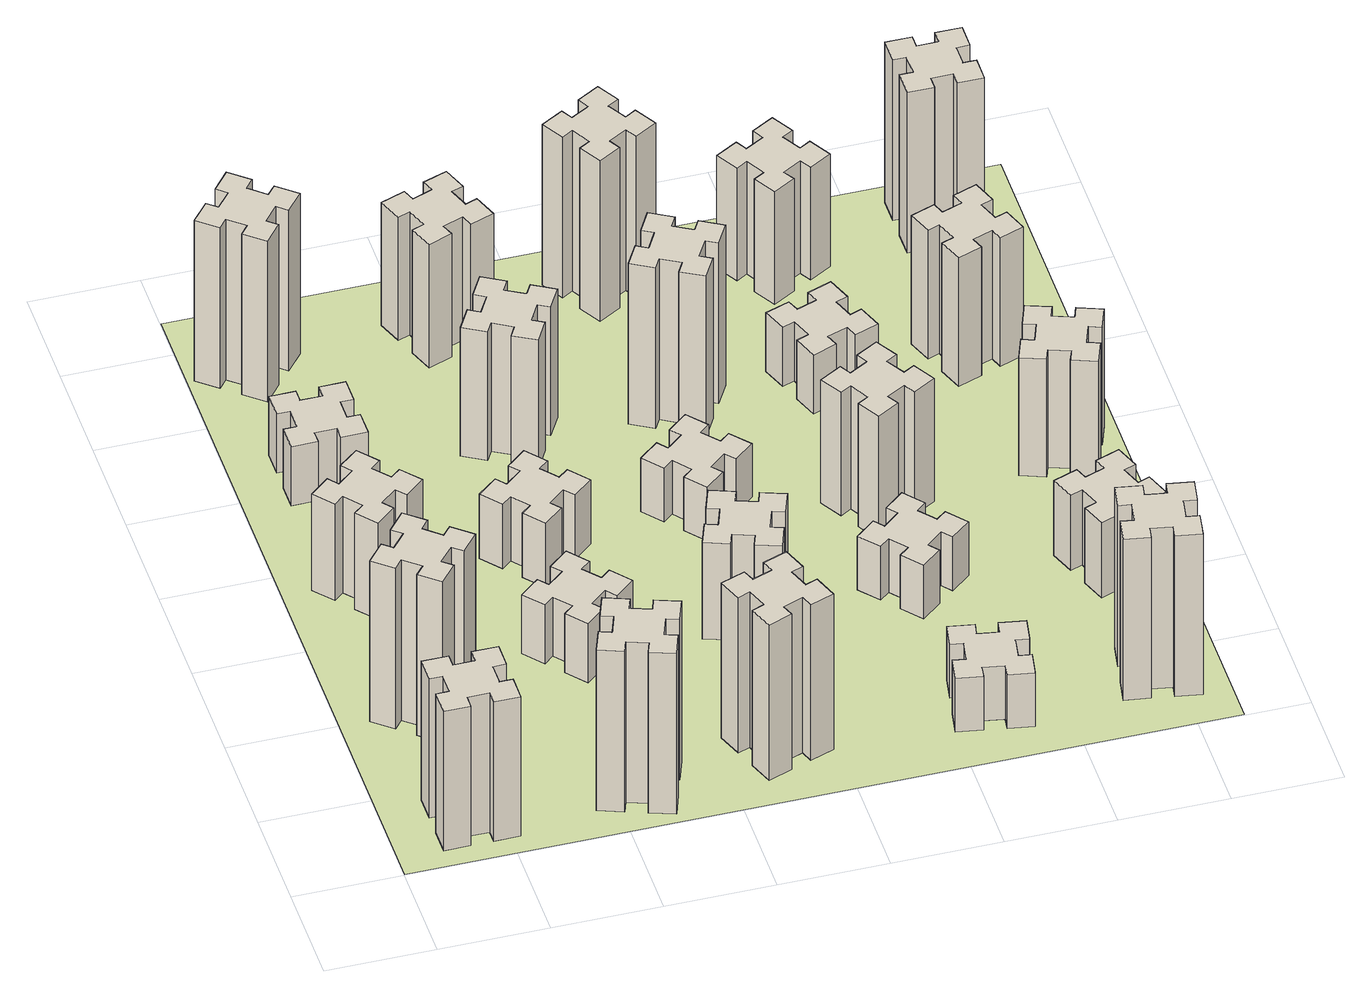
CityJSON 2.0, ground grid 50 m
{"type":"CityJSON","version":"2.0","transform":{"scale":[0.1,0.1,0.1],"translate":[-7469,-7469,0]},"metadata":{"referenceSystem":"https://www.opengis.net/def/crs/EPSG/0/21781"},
"CityObjects":{
"building1":{"type":"Building","attributes":{"class":"1000","function":"1000","usage":"1000","yearOfConstruction":2016,"roofType":"1000","measuredHeight":78,"storeysAboveGround":30,"storeysBelowGround":0},"geometry":[{"type":"Solid","lod":"1","boundaries":[[[[0,1,2,3,4,5,6,7,8,9,10,11,12,13,14,15,16,17,18,19]],[[17,16,20,21]],[[16,15,22,20]],[[15,14,23,22]],[[14,13,24,23]],[[13,12,25,24]],[[12,11,26,25]],[[11,10,27,26]],[[10,9,28,27]],[[9,8,29,28]],[[8,7,30,29]],[[7,6,31,30]],[[6,5,32,31]],[[5,4,33,32]],[[4,3,34,33]],[[3,2,35,34]],[[2,1,36,35]],[[1,0,37,36]],[[0,19,38,37]],[[19,18,39,38]],[[18,17,21,39]],[[24,25,26,27,28,29,30,31,32,33,34,35,36,37,38,39,21,20,22,23]]]]}]},
"building2":{"type":"Building","attributes":{"class":"1000","function":"1000","usage":"1000","yearOfConstruction":2016,"roofType":"1000","measuredHeight":90,"storeysAboveGround":30,"storeysBelowGround":0},"geometry":[{"type":"Solid","lod":"1","boundaries":[[[[40,41,42,43,44,45,46,47,48,49,50,51,52,53,54,55,56,57,58,59]],[[57,56,60,61]],[[56,55,62,60]],[[55,54,63,62]],[[54,53,64,63]],[[53,52,65,64]],[[52,51,66,65]],[[51,50,67,66]],[[50,49,68,67]],[[49,48,69,68]],[[48,47,70,69]],[[47,46,71,70]],[[46,45,72,71]],[[45,44,73,72]],[[44,43,74,73]],[[43,42,75,74]],[[42,41,76,75]],[[41,40,77,76]],[[40,59,78,77]],[[59,58,79,78]],[[58,57,61,79]],[[64,65,66,67,68,69,70,71,72,73,74,75,76,77,78,79,61,60,62,63]]]]}]},
"building3":{"type":"Building","attributes":{"class":"1000","function":"1000","usage":"1000","yearOfConstruction":2016,"roofType":"1000","measuredHeight":54,"storeysAboveGround":30,"storeysBelowGround":0},"geometry":[{"type":"Solid","lod":"1","boundaries":[[[[80,81,82,83,84,85,86,87,88,89,90,91,92,93,94,95,96,97,98,99]],[[97,96,100,101]],[[96,95,102,100]],[[95,94,103,102]],[[94,93,104,103]],[[93,92,105,104]],[[92,91,106,105]],[[91,90,107,106]],[[90,89,108,107]],[[89,88,109,108]],[[88,87,110,109]],[[87,86,111,110]],[[86,85,112,111]],[[85,84,113,112]],[[84,83,114,113]],[[83,82,115,114]],[[82,81,116,115]],[[81,80,117,116]],[[80,99,118,117]],[[99,98,119,118]],[[98,97,101,119]],[[104,105,106,107,108,109,110,111,112,113,114,115,116,117,118,119,101,100,102,103]]]]}]},
"building4":{"type":"Building","attributes":{"class":"1000","function":"1000","usage":"1000","yearOfConstruction":2016,"roofType":"1000","measuredHeight":33,"storeysAboveGround":30,"storeysBelowGround":0},"geometry":[{"type":"Solid","lod":"1","boundaries":[[[[120,121,122,123,124,125,126,127,128,129,130,131,132,133,134,135,136,137,138,139]],[[137,136,140,141]],[[136,135,142,140]],[[135,134,143,142]],[[134,133,144,143]],[[133,132,145,144]],[[132,131,146,145]],[[131,130,147,146]],[[130,129,148,147]],[[129,128,149,148]],[[128,127,150,149]],[[127,126,151,150]],[[126,125,152,151]],[[125,124,153,152]],[[124,123,154,153]],[[123,122,155,154]],[[122,121,156,155]],[[121,120,157,156]],[[120,139,158,157]],[[139,138,159,158]],[[138,137,141,159]],[[144,145,146,147,148,149,150,151,152,153,154,155,156,157,158,159,141,140,142,143]]]]}]},
"building5":{"type":"Building","attributes":{"class":"1000","function":"1000","usage":"1000","yearOfConstruction":2016,"roofType":"1000","measuredHeight":90,"storeysAboveGround":30,"storeysBelowGround":0},"geometry":[{"type":"Solid","lod":"1","boundaries":[[[[160,161,162,163,164,165,166,167,168,169,170,171,172,173,174,175,176,177,178,179]],[[177,176,180,181]],[[176,175,182,180]],[[175,174,183,182]],[[174,173,184,183]],[[173,172,185,184]],[[172,171,186,185]],[[171,170,187,186]],[[170,169,188,187]],[[169,168,189,188]],[[168,167,190,189]],[[167,166,191,190]],[[166,165,192,191]],[[165,164,193,192]],[[164,163,194,193]],[[163,162,195,194]],[[162,161,196,195]],[[161,160,197,196]],[[160,179,198,197]],[[179,178,199,198]],[[178,177,181,199]],[[184,185,186,187,188,189,190,191,192,193,194,195,196,197,198,199,181,180,182,183]]]]}]},
"building6":{"type":"Building","attributes":{"class":"1000","function":"1000","usage":"1000","yearOfConstruction":2016,"roofType":"1000","measuredHeight":90,"storeysAboveGround":30,"storeysBelowGround":0},"geometry":[{"type":"Solid","lod":"1","boundaries":[[[[200,201,202,203,204,205,206,207,208,209,210,211,212,213,214,215,216,217,218,219]],[[217,216,220,221]],[[216,215,222,220]],[[215,214,223,222]],[[214,213,224,223]],[[213,212,225,224]],[[212,211,226,225]],[[211,210,227,226]],[[210,209,228,227]],[[209,208,229,228]],[[208,207,230,229]],[[207,206,231,230]],[[206,205,232,231]],[[205,204,233,232]],[[204,203,234,233]],[[203,202,235,234]],[[202,201,236,235]],[[201,200,237,236]],[[200,219,238,237]],[[219,218,239,238]],[[218,217,221,239]],[[224,225,226,227,228,229,230,231,232,233,234,235,236,237,238,239,221,220,222,223]]]]}]},
"building7":{"type":"Building","attributes":{"class":"1000","function":"1000","usage":"1000","yearOfConstruction":2016,"roofType":"1000","measuredHeight":33,"storeysAboveGround":30,"storeysBelowGround":0},"geometry":[{"type":"Solid","lod":"1","boundaries":[[[[240,241,242,243,244,245,246,247,248,249,250,251,252,253,254,255,256,257,258,259]],[[257,256,260,261]],[[256,255,262,260]],[[255,254,263,262]],[[254,253,264,263]],[[253,252,265,264]],[[252,251,266,265]],[[251,250,267,266]],[[250,249,268,267]],[[249,248,269,268]],[[248,247,270,269]],[[247,246,271,270]],[[246,245,272,271]],[[245,244,273,272]],[[244,243,274,273]],[[243,242,275,274]],[[242,241,276,275]],[[241,240,277,276]],[[240,259,278,277]],[[259,258,279,278]],[[258,257,261,279]],[[264,265,266,267,268,269,270,271,272,273,274,275,276,277,278,279,261,260,262,263]]]]}]},
"building8":{"type":"Building","attributes":{"class":"1000","function":"1000","usage":"1000","yearOfConstruction":2016,"roofType":"1000","measuredHeight":36,"storeysAboveGround":30,"storeysBelowGround":0},"geometry":[{"type":"Solid","lod":"1","boundaries":[[[[280,281,282,283,284,285,286,287,288,289,290,291,292,293,294,295,296,297,298,299]],[[297,296,300,301]],[[296,295,302,300]],[[295,294,303,302]],[[294,293,304,303]],[[293,292,305,304]],[[292,291,306,305]],[[291,290,307,306]],[[290,289,308,307]],[[289,288,309,308]],[[288,287,310,309]],[[287,286,311,310]],[[286,285,312,311]],[[285,284,313,312]],[[284,283,314,313]],[[283,282,315,314]],[[282,281,316,315]],[[281,280,317,316]],[[280,299,318,317]],[[299,298,319,318]],[[298,297,301,319]],[[304,305,306,307,308,309,310,311,312,313,314,315,316,317,318,319,301,300,302,303]]]]}]},
"building9":{"type":"Building","attributes":{"class":"1000","function":"1000","usage":"1000","yearOfConstruction":2016,"roofType":"1000","measuredHeight":87,"storeysAboveGround":30,"storeysBelowGround":0},"geometry":[{"type":"Solid","lod":"1","boundaries":[[[[320,321,322,323,324,325,326,327,328,329,330,331,332,333,334,335,336,337,338,339]],[[337,336,340,341]],[[336,335,342,340]],[[335,334,343,342]],[[334,333,344,343]],[[333,332,345,344]],[[332,331,346,345]],[[331,330,347,346]],[[330,329,348,347]],[[329,328,349,348]],[[328,327,350,349]],[[327,326,351,350]],[[326,325,352,351]],[[325,324,353,352]],[[324,323,354,353]],[[323,322,355,354]],[[322,321,356,355]],[[321,320,357,356]],[[320,339,358,357]],[[339,338,359,358]],[[338,337,341,359]],[[344,345,346,347,348,349,350,351,352,353,354,355,356,357,358,359,341,340,342,343]]]]}]},
"building10":{"type":"Building","attributes":{"class":"1000","function":"1000","usage":"1000","yearOfConstruction":2016,"roofType":"1000","measuredHeight":72,"storeysAboveGround":30,"storeysBelowGround":0},"geometry":[{"type":"Solid","lod":"1","boundaries":[[[[360,361,362,363,364,365,366,367,368,369,370,371,372,373,374,375,376,377,378,379]],[[377,376,380,381]],[[376,375,382,380]],[[375,374,383,382]],[[374,373,384,383]],[[373,372,385,384]],[[372,371,386,385]],[[371,370,387,386]],[[370,369,388,387]],[[369,368,389,388]],[[368,367,390,389]],[[367,366,391,390]],[[366,365,392,391]],[[365,364,393,392]],[[364,363,394,393]],[[363,362,395,394]],[[362,361,396,395]],[[361,360,397,396]],[[360,379,398,397]],[[379,378,399,398]],[[378,377,381,399]],[[384,385,386,387,388,389,390,391,392,393,394,395,396,397,398,399,381,380,382,383]]]]}]},
"building11":{"type":"Building","attributes":{"class":"1000","function":"1000","usage":"1000","yearOfConstruction":2016,"roofType":"1000","measuredHeight":69,"storeysAboveGround":30,"storeysBelowGround":0},"geometry":[{"type":"Solid","lod":"1","boundaries":[[[[400,401,402,403,404,405,406,407,408,409,410,411,412,413,414,415,416,417,418,419]],[[417,416,420,421]],[[416,415,422,420]],[[415,414,423,422]],[[414,413,424,423]],[[413,412,425,424]],[[412,411,426,425]],[[411,410,427,426]],[[410,409,428,427]],[[409,408,429,428]],[[408,407,430,429]],[[407,406,431,430]],[[406,405,432,431]],[[405,404,433,432]],[[404,403,434,433]],[[403,402,435,434]],[[402,401,436,435]],[[401,400,437,436]],[[400,419,438,437]],[[419,418,439,438]],[[418,417,421,439]],[[424,425,426,427,428,429,430,431,432,433,434,435,436,437,438,439,421,420,422,423]]]]}]},
"building12":{"type":"Building","attributes":{"class":"1000","function":"1000","usage":"1000","yearOfConstruction":2016,"roofType":"1000","measuredHeight":54,"storeysAboveGround":30,"storeysBelowGround":0},"geometry":[{"type":"Solid","lod":"1","boundaries":[[[[440,441,442,443,444,445,446,447,448,449,450,451,452,453,454,455,456,457,458,459]],[[457,456,460,461]],[[456,455,462,460]],[[455,454,463,462]],[[454,453,464,463]],[[453,452,465,464]],[[452,451,466,465]],[[451,450,467,466]],[[450,449,468,467]],[[449,448,469,468]],[[448,447,470,469]],[[447,446,471,470]],[[446,445,472,471]],[[445,444,473,472]],[[444,443,474,473]],[[443,442,475,474]],[[442,441,476,475]],[[441,440,477,476]],[[440,459,478,477]],[[459,458,479,478]],[[458,457,461,479]],[[464,465,466,467,468,469,470,471,472,473,474,475,476,477,478,479,461,460,462,463]]]]}]},
"building13":{"type":"Building","attributes":{"class":"1000","function":"1000","usage":"1000","yearOfConstruction":2016,"roofType":"1000","measuredHeight":30,"storeysAboveGround":30,"storeysBelowGround":0},"geometry":[{"type":"Solid","lod":"1","boundaries":[[[[480,481,482,483,484,485,486,487,488,489,490,491,492,493,494,495,496,497,498,499]],[[497,496,500,501]],[[496,495,502,500]],[[495,494,503,502]],[[494,493,504,503]],[[493,492,505,504]],[[492,491,506,505]],[[491,490,507,506]],[[490,489,508,507]],[[489,488,509,508]],[[488,487,510,509]],[[487,486,511,510]],[[486,485,512,511]],[[485,484,513,512]],[[484,483,514,513]],[[483,482,515,514]],[[482,481,516,515]],[[481,480,517,516]],[[480,499,518,517]],[[499,498,519,518]],[[498,497,501,519]],[[504,505,506,507,508,509,510,511,512,513,514,515,516,517,518,519,501,500,502,503]]]]}]},
"building14":{"type":"Building","attributes":{"class":"1000","function":"1000","usage":"1000","yearOfConstruction":2016,"roofType":"1000","measuredHeight":90,"storeysAboveGround":30,"storeysBelowGround":0},"geometry":[{"type":"Solid","lod":"1","boundaries":[[[[520,521,522,523,524,525,526,527,528,529,530,531,532,533,534,535,536,537,538,539]],[[537,536,540,541]],[[536,535,542,540]],[[535,534,543,542]],[[534,533,544,543]],[[533,532,545,544]],[[532,531,546,545]],[[531,530,547,546]],[[530,529,548,547]],[[529,528,549,548]],[[528,527,550,549]],[[527,526,551,550]],[[526,525,552,551]],[[525,524,553,552]],[[524,523,554,553]],[[523,522,555,554]],[[522,521,556,555]],[[521,520,557,556]],[[520,539,558,557]],[[539,538,559,558]],[[538,537,541,559]],[[544,545,546,547,548,549,550,551,552,553,554,555,556,557,558,559,541,540,542,543]]]]}]},
"building15":{"type":"Building","attributes":{"class":"1000","function":"1000","usage":"1000","yearOfConstruction":2016,"roofType":"1000","measuredHeight":30,"storeysAboveGround":30,"storeysBelowGround":0},"geometry":[{"type":"Solid","lod":"1","boundaries":[[[[560,561,562,563,564,565,566,567,568,569,570,571,572,573,574,575,576,577,578,579]],[[577,576,580,581]],[[576,575,582,580]],[[575,574,583,582]],[[574,573,584,583]],[[573,572,585,584]],[[572,571,586,585]],[[571,570,587,586]],[[570,569,588,587]],[[569,568,589,588]],[[568,567,590,589]],[[567,566,591,590]],[[566,565,592,591]],[[565,564,593,592]],[[564,563,594,593]],[[563,562,595,594]],[[562,561,596,595]],[[561,560,597,596]],[[560,579,598,597]],[[579,578,599,598]],[[578,577,581,599]],[[584,585,586,587,588,589,590,591,592,593,594,595,596,597,598,599,581,580,582,583]]]]}]},
"building16":{"type":"Building","attributes":{"class":"1000","function":"1000","usage":"1000","yearOfConstruction":2016,"roofType":"1000","measuredHeight":90,"storeysAboveGround":30,"storeysBelowGround":0},"geometry":[{"type":"Solid","lod":"1","boundaries":[[[[600,601,602,603,604,605,606,607,608,609,610,611,612,613,614,615,616,617,618,619]],[[617,616,620,621]],[[616,615,622,620]],[[615,614,623,622]],[[614,613,624,623]],[[613,612,625,624]],[[612,611,626,625]],[[611,610,627,626]],[[610,609,628,627]],[[609,608,629,628]],[[608,607,630,629]],[[607,606,631,630]],[[606,605,632,631]],[[605,604,633,632]],[[604,603,634,633]],[[603,602,635,634]],[[602,601,636,635]],[[601,600,637,636]],[[600,619,638,637]],[[619,618,639,638]],[[618,617,621,639]],[[624,625,626,627,628,629,630,631,632,633,634,635,636,637,638,639,621,620,622,623]]]]}]},
"building17":{"type":"Building","attributes":{"class":"1000","function":"1000","usage":"1000","yearOfConstruction":2016,"roofType":"1000","measuredHeight":30,"storeysAboveGround":30,"storeysBelowGround":0},"geometry":[{"type":"Solid","lod":"1","boundaries":[[[[640,641,642,643,644,645,646,647,648,649,650,651,652,653,654,655,656,657,658,659]],[[657,656,660,661]],[[656,655,662,660]],[[655,654,663,662]],[[654,653,664,663]],[[653,652,665,664]],[[652,651,666,665]],[[651,650,667,666]],[[650,649,668,667]],[[649,648,669,668]],[[648,647,670,669]],[[647,646,671,670]],[[646,645,672,671]],[[645,644,673,672]],[[644,643,674,673]],[[643,642,675,674]],[[642,641,676,675]],[[641,640,677,676]],[[640,659,678,677]],[[659,658,679,678]],[[658,657,661,679]],[[664,665,666,667,668,669,670,671,672,673,674,675,676,677,678,679,661,660,662,663]]]]}]},
"building18":{"type":"Building","attributes":{"class":"1000","function":"1000","usage":"1000","yearOfConstruction":2016,"roofType":"1000","measuredHeight":69,"storeysAboveGround":30,"storeysBelowGround":0},"geometry":[{"type":"Solid","lod":"1","boundaries":[[[[680,681,682,683,684,685,686,687,688,689,690,691,692,693,694,695,696,697,698,699]],[[697,696,700,701]],[[696,695,702,700]],[[695,694,703,702]],[[694,693,704,703]],[[693,692,705,704]],[[692,691,706,705]],[[691,690,707,706]],[[690,689,708,707]],[[689,688,709,708]],[[688,687,710,709]],[[687,686,711,710]],[[686,685,712,711]],[[685,684,713,712]],[[684,683,714,713]],[[683,682,715,714]],[[682,681,716,715]],[[681,680,717,716]],[[680,699,718,717]],[[699,698,719,718]],[[698,697,701,719]],[[704,705,706,707,708,709,710,711,712,713,714,715,716,717,718,719,701,700,702,703]]]]}]},
"building19":{"type":"Building","attributes":{"class":"1000","function":"1000","usage":"1000","yearOfConstruction":2016,"roofType":"1000","measuredHeight":33,"storeysAboveGround":30,"storeysBelowGround":0},"geometry":[{"type":"Solid","lod":"1","boundaries":[[[[720,721,722,723,724,725,726,727,728,729,730,731,732,733,734,735,736,737,738,739]],[[737,736,740,741]],[[736,735,742,740]],[[735,734,743,742]],[[734,733,744,743]],[[733,732,745,744]],[[732,731,746,745]],[[731,730,747,746]],[[730,729,748,747]],[[729,728,749,748]],[[728,727,750,749]],[[727,726,751,750]],[[726,725,752,751]],[[725,724,753,752]],[[724,723,754,753]],[[723,722,755,754]],[[722,721,756,755]],[[721,720,757,756]],[[720,739,758,757]],[[739,738,759,758]],[[738,737,741,759]],[[744,745,746,747,748,749,750,751,752,753,754,755,756,757,758,759,741,740,742,743]]]]}]},
"building20":{"type":"Building","attributes":{"class":"1000","function":"1000","usage":"1000","yearOfConstruction":2016,"roofType":"1000","measuredHeight":90,"storeysAboveGround":30,"storeysBelowGround":0},"geometry":[{"type":"Solid","lod":"1","boundaries":[[[[760,761,762,763,764,765,766,767,768,769,770,771,772,773,774,775,776,777,778,779]],[[777,776,780,781]],[[776,775,782,780]],[[775,774,783,782]],[[774,773,784,783]],[[773,772,785,784]],[[772,771,786,785]],[[771,770,787,786]],[[770,769,788,787]],[[769,768,789,788]],[[768,767,790,789]],[[767,766,791,790]],[[766,765,792,791]],[[765,764,793,792]],[[764,763,794,793]],[[763,762,795,794]],[[762,761,796,795]],[[761,760,797,796]],[[760,779,798,797]],[[779,778,799,798]],[[778,777,781,799]],[[784,785,786,787,788,789,790,791,792,793,794,795,796,797,798,799,781,780,782,783]]]]}]},
"building21":{"type":"Building","attributes":{"class":"1000","function":"1000","usage":"1000","yearOfConstruction":2016,"roofType":"1000","measuredHeight":63,"storeysAboveGround":30,"storeysBelowGround":0},"geometry":[{"type":"Solid","lod":"1","boundaries":[[[[800,801,802,803,804,805,806,807,808,809,810,811,812,813,814,815,816,817,818,819]],[[817,816,820,821]],[[816,815,822,820]],[[815,814,823,822]],[[814,813,824,823]],[[813,812,825,824]],[[812,811,826,825]],[[811,810,827,826]],[[810,809,828,827]],[[809,808,829,828]],[[808,807,830,829]],[[807,806,831,830]],[[806,805,832,831]],[[805,804,833,832]],[[804,803,834,833]],[[803,802,835,834]],[[802,801,836,835]],[[801,800,837,836]],[[800,819,838,837]],[[819,818,839,838]],[[818,817,821,839]],[[824,825,826,827,828,829,830,831,832,833,834,835,836,837,838,839,821,820,822,823]]]]}]},
"building22":{"type":"Building","attributes":{"class":"1000","function":"1000","usage":"1000","yearOfConstruction":2016,"roofType":"1000","measuredHeight":42,"storeysAboveGround":30,"storeysBelowGround":0},"geometry":[{"type":"Solid","lod":"1","boundaries":[[[[840,841,842,843,844,845,846,847,848,849,850,851,852,853,854,855,856,857,858,859]],[[857,856,860,861]],[[856,855,862,860]],[[855,854,863,862]],[[854,853,864,863]],[[853,852,865,864]],[[852,851,866,865]],[[851,850,867,866]],[[850,849,868,867]],[[849,848,869,868]],[[848,847,870,869]],[[847,846,871,870]],[[846,845,872,871]],[[845,844,873,872]],[[844,843,874,873]],[[843,842,875,874]],[[842,841,876,875]],[[841,840,877,876]],[[840,859,878,877]],[[859,858,879,878]],[[858,857,861,879]],[[864,865,866,867,868,869,870,871,872,873,874,875,876,877,878,879,861,860,862,863]]]]}]},
"building23":{"type":"Building","attributes":{"class":"1000","function":"1000","usage":"1000","yearOfConstruction":2016,"roofType":"1000","measuredHeight":66,"storeysAboveGround":30,"storeysBelowGround":0},"geometry":[{"type":"Solid","lod":"1","boundaries":[[[[880,881,882,883,884,885,886,887,888,889,890,891,892,893,894,895,896,897,898,899]],[[897,896,900,901]],[[896,895,902,900]],[[895,894,903,902]],[[894,893,904,903]],[[893,892,905,904]],[[892,891,906,905]],[[891,890,907,906]],[[890,889,908,907]],[[889,888,909,908]],[[888,887,910,909]],[[887,886,911,910]],[[886,885,912,911]],[[885,884,913,912]],[[884,883,914,913]],[[883,882,915,914]],[[882,881,916,915]],[[881,880,917,916]],[[880,899,918,917]],[[899,898,919,918]],[[898,897,901,919]],[[904,905,906,907,908,909,910,911,912,913,914,915,916,917,918,919,901,900,902,903]]]]}]},
"building24":{"type":"Building","attributes":{"class":"1000","function":"1000","usage":"1000","yearOfConstruction":2016,"roofType":"1000","measuredHeight":72,"storeysAboveGround":30,"storeysBelowGround":0},"geometry":[{"type":"Solid","lod":"1","boundaries":[[[[920,921,922,923,924,925,926,927,928,929,930,931,932,933,934,935,936,937,938,939]],[[937,936,940,941]],[[936,935,942,940]],[[935,934,943,942]],[[934,933,944,943]],[[933,932,945,944]],[[932,931,946,945]],[[931,930,947,946]],[[930,929,948,947]],[[929,928,949,948]],[[928,927,950,949]],[[927,926,951,950]],[[926,925,952,951]],[[925,924,953,952]],[[924,923,954,953]],[[923,922,955,954]],[[922,921,956,955]],[[921,920,957,956]],[[920,939,958,957]],[[939,938,959,958]],[[938,937,941,959]],[[944,945,946,947,948,949,950,951,952,953,954,955,956,957,958,959,941,940,942,943]]]]}]},
"building25":{"type":"Building","attributes":{"class":"1000","function":"1000","usage":"1000","yearOfConstruction":2016,"roofType":"1000","measuredHeight":90,"storeysAboveGround":30,"storeysBelowGround":0},"geometry":[{"type":"Solid","lod":"1","boundaries":[[[[960,961,962,963,964,965,966,967,968,969,970,971,972,973,974,975,976,977,978,979]],[[977,976,980,981]],[[976,975,982,980]],[[975,974,983,982]],[[974,973,984,983]],[[973,972,985,984]],[[972,971,986,985]],[[971,970,987,986]],[[970,969,988,987]],[[969,968,989,988]],[[968,967,990,989]],[[967,966,991,990]],[[966,965,992,991]],[[965,964,993,992]],[[964,963,994,993]],[[963,962,995,994]],[[962,961,996,995]],[[961,960,997,996]],[[960,979,998,997]],[[979,978,999,998]],[[978,977,981,999]],[[984,985,986,987,988,989,990,991,992,993,994,995,996,997,998,999,981,980,982,983]]]]}]},
"landuse1":{"type":"LandUse","attributes":{"name":"plot1","function":"1010"},"geometry":[{"type":"MultiSurface","lod":"1","boundaries":[[[1000,1001,1002,1003]]]}]}
},
"vertices":[
[265,325,0],[265,225,0],[205,225,0],[205,105,0],[325,105,0],[325,165,0],[425,165,0],[425,105,0],[545,105,0],[545,225,0],[485,225,0],[485,325,0],[545,325,0],[545,445,0],[425,445,0],[425,385,0],[325,385,0],[325,445,0],[205,445,0],[205,325,0],[325,385,780],[325,445,780],[425,385,780],[425,445,780],[545,445,780],[545,325,780],[485,325,780],[485,225,780],[545,225,780],[545,105,780],[425,105,780],[425,165,780],[325,165,780],[325,105,780],[205,105,780],[205,225,780],[265,225,780],[265,325,780],[205,325,780],[205,445,780],
[484,1067,0],[408,1132,0],[446,1178,0],[354,1255,0],[277,1163,0],[323,1124,0],[259,1048,0],[213,1086,0],[136,994,0],[228,917,0],[266,963,0],[343,899,0],[304,853,0],[396,776,0],[473,868,0],[427,906,0],[492,983,0],[538,944,0],[615,1036,0],[523,1113,0],[492,983,900],[538,944,900],[427,906,900],[473,868,900],[396,776,900],[304,853,900],[343,899,900],[266,963,900],[228,917,900],[136,994,900],[213,1086,900],[259,1048,900],[323,1124,900],[277,1163,900],[354,1255,900],[446,1178,900],[408,1132,900],[484,1067,900],[523,1113,900],[615,1036,900],
[492,1888,0],[427,1964,0],[473,2003,0],[396,2095,0],[304,2018,0],[343,1972,0],[266,1907,0],[228,1953,0],[136,1876,0],[213,1784,0],[259,1823,0],[323,1746,0],[277,1708,0],[354,1616,0],[446,1693,0],[408,1739,0],[484,1803,0],[523,1757,0],[615,1834,0],[538,1926,0],[484,1803,540],[523,1757,540],[408,1739,540],[446,1693,540],[354,1616,540],[277,1708,540],[323,1746,540],[259,1823,540],[213,1784,540],[136,1876,540],[228,1953,540],[266,1907,540],[343,1972,540],[304,2018,540],[396,2095,540],[473,2003,540],[427,1964,540],[492,1888,540],[538,1926,540],[615,1834,540],
[485,2545,0],[485,2645,0],[545,2645,0],[545,2765,0],[425,2765,0],[425,2705,0],[325,2705,0],[325,2765,0],[205,2765,0],[205,2645,0],[265,2645,0],[265,2545,0],[205,2545,0],[205,2425,0],[325,2425,0],[325,2485,0],[425,2485,0],[425,2425,0],[545,2425,0],[545,2545,0],[425,2485,330],[425,2425,330],[325,2485,330],[325,2425,330],[205,2425,330],[205,2545,330],[265,2545,330],[265,2645,330],[205,2645,330],[205,2765,330],[325,2765,330],[325,2705,330],[425,2705,330],[425,2765,330],[545,2765,330],[545,2645,330],[485,2645,330],[485,2545,330],[545,2545,330],[545,2425,330],
[1029,360,0],[995,266,0],[939,287,0],[897,174,0],[1010,133,0],[1031,189,0],[1125,155,0],[1104,99,0],[1217,57,0],[1258,170,0],[1202,191,0],[1236,285,0],[1292,264,0],[1333,377,0],[1220,418,0],[1200,362,0],[1106,396,0],[1127,452,0],[1014,493,0],[973,380,0],[1106,396,900],[1127,452,900],[1200,362,900],[1220,418,900],[1333,377,900],[1292,264,900],[1236,285,900],[1202,191,900],[1258,170,900],[1217,57,900],[1104,99,900],[1125,155,900],[1031,189,900],[1010,133,900],[897,174,900],[939,287,900],[995,266,900],[1029,360,900],[973,380,900],[1014,493,900],
[384,3387,0],[308,3452,0],[346,3498,0],[254,3575,0],[177,3483,0],[223,3444,0],[159,3368,0],[113,3406,0],[36,3314,0],[128,3237,0],[166,3283,0],[243,3219,0],[204,3173,0],[296,3096,0],[373,3188,0],[327,3226,0],[392,3303,0],[438,3264,0],[515,3356,0],[423,3433,0],[392,3303,900],[438,3264,900],[327,3226,900],[373,3188,900],[296,3096,900],[204,3173,900],[243,3219,900],[166,3283,900],[128,3237,900],[36,3314,900],[113,3406,900],[159,3368,900],[223,3444,900],[177,3483,900],[254,3575,900],[346,3498,900],[308,3452,900],[384,3387,900],[423,3433,900],[515,3356,900],
[1083,1332,0],[1006,1267,0],[968,1313,0],[876,1236,0],[953,1144,0],[999,1183,0],[1063,1106,0],[1017,1068,0],[1094,976,0],[1186,1053,0],[1148,1099,0],[1224,1163,0],[1263,1117,0],[1355,1194,0],[1278,1286,0],[1232,1248,0],[1167,1324,0],[1213,1363,0],[1136,1455,0],[1044,1378,0],[1167,1324,330],[1213,1363,330],[1232,1248,330],[1278,1286,330],[1355,1194,330],[1263,1117,330],[1224,1163,330],[1148,1099,330],[1186,1053,330],[1094,976,330],[1017,1068,330],[1063,1106,330],[999,1183,330],[953,1144,330],[876,1236,330],[968,1313,330],[1006,1267,330],[1083,1332,330],[1044,1378,330],[1136,1455,330],
[1083,1972,0],[1006,1907,0],[968,1953,0],[876,1876,0],[953,1784,0],[999,1823,0],[1063,1746,0],[1017,1708,0],[1094,1616,0],[1186,1693,0],[1148,1739,0],[1224,1803,0],[1263,1757,0],[1355,1834,0],[1278,1926,0],[1232,1888,0],[1167,1964,0],[1213,2003,0],[1136,2095,0],[1044,2018,0],[1167,1964,360],[1213,2003,360],[1232,1888,360],[1278,1926,360],[1355,1834,360],[1263,1757,360],[1224,1803,360],[1148,1739,360],[1186,1693,360],[1094,1616,360],[1017,1708,360],[1063,1746,360],[999,1823,360],[953,1784,360],[876,1876,360],[968,1953,360],[1006,1907,360],[1083,1972,360],[1044,2018,360],[1136,2095,360],
[1635,385,0],[1669,291,0],[1613,270,0],[1654,157,0],[1767,199,0],[1746,255,0],[1840,289,0],[1860,233,0],[1973,274,0],[1932,387,0],[1876,366,0],[1842,460,0],[1898,480,0],[1857,593,0],[1744,552,0],[1765,496,0],[1671,462,0],[1650,518,0],[1537,477,0],[1579,364,0],[1671,462,870],[1650,518,870],[1765,496,870],[1744,552,870],[1857,593,870],[1898,480,870],[1842,460,870],[1876,366,870],[1932,387,870],[1973,274,870],[1860,233,870],[1840,289,870],[1746,255,870],[1767,199,870],[1654,157,870],[1613,270,870],[1669,291,870],[1635,385,870],[1579,364,870],[1537,477,870],
[1314,2666,0],[1227,2716,0],[1257,2768,0],[1153,2828,0],[1093,2724,0],[1145,2694,0],[1095,2607,0],[1043,2637,0],[983,2533,0],[1087,2473,0],[1117,2525,0],[1204,2475,0],[1174,2423,0],[1278,2363,0],[1338,2467,0],[1286,2497,0],[1336,2584,0],[1388,2554,0],[1448,2658,0],[1344,2718,0],[1336,2584,720],[1388,2554,720],[1286,2497,720],[1338,2467,720],[1278,2363,720],[1174,2423,720],[1204,2475,720],[1117,2525,720],[1087,2473,720],[983,2533,720],[1043,2637,720],[1095,2607,720],[1145,2694,720],[1093,2724,720],[1153,2828,720],[1257,2768,720],[1227,2716,720],[1314,2666,720],[1344,2718,720],[1448,2658,720],
[1125,3456,0],[1031,3422,0],[1010,3478,0],[897,3437,0],[939,3324,0],[995,3345,0],[1029,3251,0],[973,3230,0],[1014,3117,0],[1127,3159,0],[1106,3215,0],[1200,3249,0],[1220,3193,0],[1333,3234,0],[1292,3347,0],[1236,3326,0],[1202,3420,0],[1258,3440,0],[1217,3553,0],[1104,3512,0],[1202,3420,690],[1258,3440,690],[1236,3326,690],[1292,3347,690],[1333,3234,690],[1220,3193,690],[1200,3249,690],[1106,3215,690],[1127,3159,690],[1014,3117,690],[973,3230,690],[1029,3251,690],[995,3345,690],[939,3324,690],[897,3437,690],[1010,3478,690],[1031,3422,690],[1125,3456,690],[1104,3512,690],[1217,3553,690],
[1769,1300,0],[1735,1206,0],[1679,1227,0],[1637,1114,0],[1750,1073,0],[1771,1129,0],[1865,1095,0],[1844,1039,0],[1957,997,0],[1998,1110,0],[1942,1131,0],[1976,1225,0],[2032,1204,0],[2073,1317,0],[1960,1358,0],[1940,1302,0],[1846,1336,0],[1867,1392,0],[1754,1433,0],[1713,1320,0],[1846,1336,540],[1867,1392,540],[1940,1302,540],[1960,1358,540],[2073,1317,540],[2032,1204,540],[1976,1225,540],[1942,1131,540],[1998,1110,540],[1957,997,540],[1844,1039,540],[1865,1095,540],[1771,1129,540],[1750,1073,540],[1637,1114,540],[1679,1227,540],[1735,1206,540],[1769,1300,540],[1713,1320,540],[1754,1433,540],
[1972,1988,0],[1907,2064,0],[1953,2103,0],[1876,2195,0],[1784,2118,0],[1823,2072,0],[1746,2007,0],[1708,2053,0],[1616,1976,0],[1693,1884,0],[1739,1923,0],[1803,1846,0],[1757,1808,0],[1834,1716,0],[1926,1793,0],[1888,1839,0],[1964,1903,0],[2003,1857,0],[2095,1934,0],[2018,2026,0],[1964,1903,300],[2003,1857,300],[1888,1839,300],[1926,1793,300],[1834,1716,300],[1757,1808,300],[1803,1846,300],[1739,1923,300],[1693,1884,300],[1616,1976,300],[1708,2053,300],[1746,2007,300],[1823,2072,300],[1784,2118,300],[1876,2195,300],[1953,2103,300],[1907,2064,300],[1972,1988,300],[2018,2026,300],[2095,1934,300],
[2026,2497,0],[2076,2584,0],[2128,2554,0],[2188,2658,0],[2084,2718,0],[2054,2666,0],[1967,2716,0],[1997,2768,0],[1893,2828,0],[1833,2724,0],[1885,2694,0],[1835,2607,0],[1783,2637,0],[1723,2533,0],[1827,2473,0],[1857,2525,0],[1944,2475,0],[1914,2423,0],[2018,2363,0],[2078,2467,0],[1944,2475,900],[1914,2423,900],[1857,2525,900],[1827,2473,900],[1723,2533,900],[1783,2637,900],[1835,2607,900],[1885,2694,900],[1833,2724,900],[1893,2828,900],[1997,2768,900],[1967,2716,900],[2054,2666,900],[2084,2718,900],[2188,2658,900],[2128,2554,900],[2076,2584,900],[2026,2497,900],[2078,2467,900],[2018,2363,900],
[2596,444,0],[2578,345,0],[2519,356,0],[2498,237,0],[2617,217,0],[2627,276,0],[2725,258,0],[2715,199,0],[2833,178,0],[2854,297,0],[2795,307,0],[2812,405,0],[2871,395,0],[2892,513,0],[2774,534,0],[2764,475,0],[2665,492,0],[2676,551,0],[2557,572,0],[2537,454,0],[2665,492,300],[2676,551,300],[2764,475,300],[2774,534,300],[2892,513,300],[2871,395,300],[2812,405,300],[2795,307,300],[2854,297,300],[2833,178,300],[2715,199,300],[2725,258,300],[2627,276,300],[2617,217,300],[2498,237,300],[2519,356,300],[2578,345,300],[2596,444,300],[2537,454,300],[2557,572,300],
[1844,3556,0],[1757,3506,0],[1727,3558,0],[1623,3498,0],[1683,3394,0],[1735,3424,0],[1785,3337,0],[1733,3307,0],[1793,3203,0],[1897,3263,0],[1867,3315,0],[1954,3365,0],[1984,3313,0],[2088,3373,0],[2028,3477,0],[1976,3447,0],[1926,3534,0],[1978,3564,0],[1918,3668,0],[1814,3608,0],[1926,3534,900],[1978,3564,900],[1976,3447,900],[2028,3477,900],[2088,3373,900],[1984,3313,900],[1954,3365,900],[1867,3315,900],[1897,3263,900],[1793,3203,900],[1733,3307,900],[1785,3337,900],[1735,3424,900],[1683,3394,900],[1623,3498,900],[1727,3558,900],[1757,3506,900],[1844,3556,900],[1814,3608,900],[1918,3668,900],
[2628,1099,0],[2704,1163,0],[2743,1117,0],[2835,1194,0],[2758,1286,0],[2712,1248,0],[2647,1324,0],[2693,1363,0],[2616,1455,0],[2524,1378,0],[2563,1332,0],[2486,1267,0],[2448,1313,0],[2356,1236,0],[2433,1144,0],[2479,1183,0],[2543,1106,0],[2497,1068,0],[2574,976,0],[2666,1053,0],[2543,1106,300],[2497,1068,300],[2479,1183,300],[2433,1144,300],[2356,1236,300],[2448,1313,300],[2486,1267,300],[2563,1332,300],[2524,1378,300],[2616,1455,300],[2693,1363,300],[2647,1324,300],[2712,1248,300],[2758,1286,300],[2835,1194,300],[2743,1117,300],[2704,1163,300],[2628,1099,300],[2666,1053,300],[2574,976,300],
[2716,1767,0],[2666,1854,0],[2718,1884,0],[2658,1988,0],[2554,1928,0],[2584,1876,0],[2497,1826,0],[2467,1878,0],[2363,1818,0],[2423,1714,0],[2475,1744,0],[2525,1657,0],[2473,1627,0],[2533,1523,0],[2637,1583,0],[2607,1635,0],[2694,1685,0],[2724,1633,0],[2828,1693,0],[2768,1797,0],[2694,1685,690],[2724,1633,690],[2607,1635,690],[2637,1583,690],[2533,1523,690],[2473,1627,690],[2525,1657,690],[2475,1744,690],[2423,1714,690],[2363,1818,690],[2467,1878,690],[2497,1826,690],[2584,1876,690],[2554,1928,690],[2658,1988,690],[2718,1884,690],[2666,1854,690],[2716,1767,690],[2768,1797,690],[2828,1693,690],
[2586,2475,0],[2680,2509,0],[2700,2453,0],[2813,2494,0],[2772,2607,0],[2716,2586,0],[2682,2680,0],[2738,2700,0],[2697,2813,0],[2584,2772,0],[2605,2716,0],[2511,2682,0],[2490,2738,0],[2377,2697,0],[2419,2584,0],[2475,2605,0],[2509,2511,0],[2453,2490,0],[2494,2377,0],[2607,2419,0],[2509,2511,330],[2453,2490,330],[2475,2605,330],[2419,2584,330],[2377,2697,330],[2490,2738,330],[2511,2682,330],[2605,2716,330],[2584,2772,330],[2697,2813,330],[2738,2700,330],[2682,2680,330],[2716,2586,330],[2772,2607,330],[2813,2494,330],[2700,2453,330],[2680,2509,330],[2586,2475,330],[2607,2419,330],[2494,2377,330],
[3504,475,0],[3405,492,0],[3416,551,0],[3297,572,0],[3277,454,0],[3336,444,0],[3318,345,0],[3259,356,0],[3238,237,0],[3357,217,0],[3367,276,0],[3465,258,0],[3455,199,0],[3573,178,0],[3594,297,0],[3535,307,0],[3552,405,0],[3611,395,0],[3632,513,0],[3514,534,0],[3552,405,900],[3611,395,900],[3535,307,900],[3594,297,900],[3573,178,900],[3455,199,900],[3465,258,900],[3367,276,900],[3357,217,900],[3238,237,900],[3259,356,900],[3318,345,900],[3336,444,900],[3277,454,900],[3297,572,900],[3416,551,900],[3405,492,900],[3504,475,900],[3514,534,900],[3632,513,900],
[2716,3347,0],[2666,3434,0],[2718,3464,0],[2658,3568,0],[2554,3508,0],[2584,3456,0],[2497,3406,0],[2467,3458,0],[2363,3398,0],[2423,3294,0],[2475,3324,0],[2525,3237,0],[2473,3207,0],[2533,3103,0],[2637,3163,0],[2607,3215,0],[2694,3265,0],[2724,3213,0],[2828,3273,0],[2768,3377,0],[2694,3265,630],[2724,3213,630],[2607,3215,630],[2637,3163,630],[2533,3103,630],[2473,3207,630],[2525,3237,630],[2475,3324,630],[2423,3294,630],[2363,3398,630],[2467,3458,630],[2497,3406,630],[2584,3456,630],[2554,3508,630],[2658,3568,630],[2718,3464,630],[2666,3434,630],[2716,3347,630],[2768,3377,630],[2828,3273,630],
[3556,1106,0],[3522,1200,0],[3578,1220,0],[3537,1333,0],[3424,1292,0],[3445,1236,0],[3351,1202,0],[3330,1258,0],[3217,1217,0],[3259,1104,0],[3315,1125,0],[3349,1031,0],[3293,1010,0],[3334,897,0],[3447,939,0],[3426,995,0],[3520,1029,0],[3540,973,0],[3653,1014,0],[3612,1127,0],[3520,1029,420],[3540,973,420],[3426,995,420],[3447,939,420],[3334,897,420],[3293,1010,420],[3349,1031,420],[3315,1125,420],[3259,1104,420],[3217,1217,420],[3330,1258,420],[3351,1202,420],[3445,1236,420],[3424,1292,420],[3537,1333,420],[3578,1220,420],[3522,1200,420],[3556,1106,420],[3612,1127,420],[3653,1014,420],
[3520,1942,0],[3426,1976,0],[3447,2032,0],[3334,2073,0],[3293,1960,0],[3349,1940,0],[3315,1846,0],[3259,1867,0],[3217,1754,0],[3330,1713,0],[3351,1769,0],[3445,1735,0],[3424,1679,0],[3537,1637,0],[3578,1750,0],[3522,1771,0],[3556,1865,0],[3612,1844,0],[3653,1957,0],[3540,1998,0],[3556,1865,660],[3612,1844,660],[3522,1771,660],[3578,1750,660],[3537,1637,660],[3424,1679,660],[3445,1735,660],[3351,1769,660],[3330,1713,660],[3217,1754,660],[3259,1867,660],[3315,1846,660],[3349,1940,660],[3293,1960,660],[3334,2073,660],[3447,2032,660],[3426,1976,660],[3520,1942,660],[3540,1998,660],[3653,1957,660],
[3115,2605,0],[3149,2511,0],[3093,2490,0],[3134,2377,0],[3247,2419,0],[3226,2475,0],[3320,2509,0],[3340,2453,0],[3453,2494,0],[3412,2607,0],[3356,2586,0],[3322,2680,0],[3378,2700,0],[3337,2813,0],[3224,2772,0],[3245,2716,0],[3151,2682,0],[3130,2738,0],[3017,2697,0],[3059,2584,0],[3151,2682,720],[3130,2738,720],[3245,2716,720],[3224,2772,720],[3337,2813,720],[3378,2700,720],[3322,2680,720],[3356,2586,720],[3412,2607,720],[3453,2494,720],[3340,2453,720],[3320,2509,720],[3226,2475,720],[3247,2419,720],[3134,2377,720],[3093,2490,720],[3149,2511,720],[3115,2605,720],[3059,2584,720],[3017,2697,720],
[3285,3325,0],[3385,3325,0],[3385,3265,0],[3505,3265,0],[3505,3385,0],[3445,3385,0],[3445,3485,0],[3505,3485,0],[3505,3605,0],[3385,3605,0],[3385,3545,0],[3285,3545,0],[3285,3605,0],[3165,3605,0],[3165,3485,0],[3225,3485,0],[3225,3385,0],[3165,3385,0],[3165,3265,0],[3285,3265,0],[3225,3385,900],[3165,3385,900],[3225,3485,900],[3165,3485,900],[3165,3605,900],[3285,3605,900],[3285,3545,900],[3385,3545,900],[3385,3605,900],[3505,3605,900],[3505,3485,900],[3445,3485,900],[3445,3385,900],[3505,3385,900],[3505,3265,900],[3385,3265,900],[3385,3325,900],[3285,3325,900],[3285,3265,900],[3165,3265,900],
[5,3705,0],[3705,3705,0],[3705,5,0],[5,5,0]
]}
